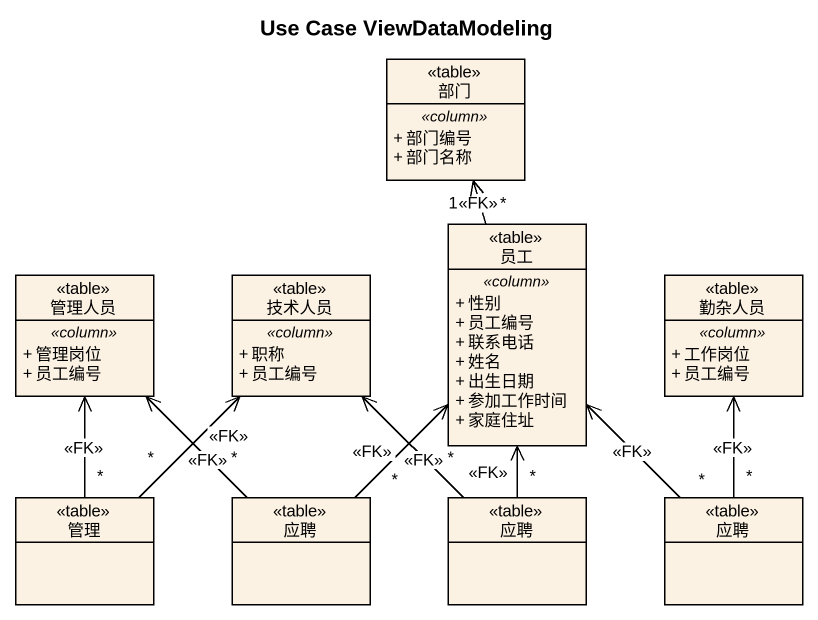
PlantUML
@startuml
title Use Case ViewDataModeling
hide circle
hide empty members
skinparam classAttributeIconSize 0
class 部门 <<table>> {
  .. <<column>> ..
  + 部门编号
  + 部门名称
}
class 员工 <<table>> {
  .. <<column>> ..
  + 性别
  + 员工编号
  + 联系电话
  + 姓名
  + 出生日期
  + 参加工作时间
  + 家庭住址
}
class 管理人员 <<table>> {
  .. <<column>> ..
  + 管理岗位
  + 员工编号
}
class 技术人员 <<table>> {
  .. <<column>> ..
  + 职称
  + 员工编号
}
class 勤杂人员 <<table>> {
  .. <<column>> ..
  + 工作岗位
  + 员工编号
}
class 管理 <<table>>
class 应聘 <<table>>
class "应聘" as 应聘_2 <<table>>
class "应聘" as 应聘_3 <<table>>
员工 "*" -up-> "1" 部门 : <<FK>>
管理 "*" -up-> 管理人员 : <<FK>>
管理 "*" -up-> 技术人员 : <<FK>>
应聘 "*" -up-> 员工 : <<FK>>
应聘 "*" -up-> 管理人员 : <<FK>>
应聘_2 "*" -up-> 员工 : <<FK>>
应聘_2 "*" -up-> 技术人员 : <<FK>>
应聘_3 "*" -up-> 员工 : <<FK>>
应聘_3 "*" -up-> 勤杂人员 : <<FK>>
@enduml
